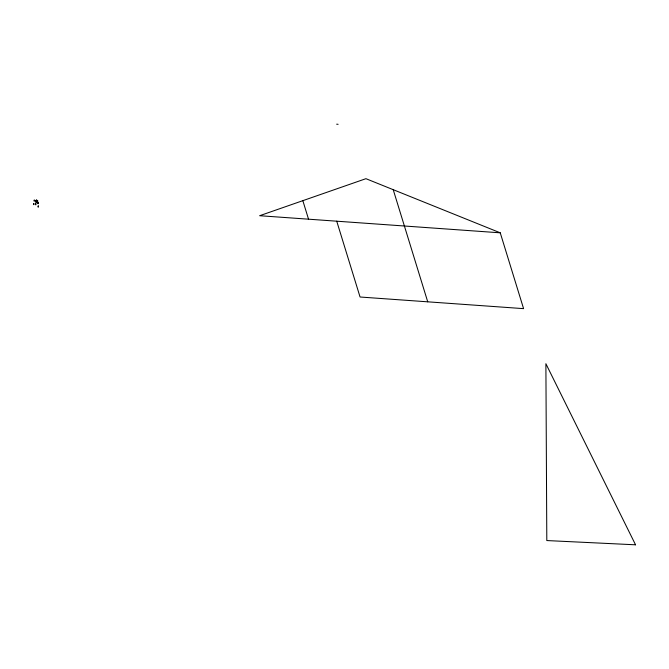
<?xml version="1.0" encoding="UTF-8"?>
<svg xmlns="http://www.w3.org/2000/svg" width="669" height="669" viewBox="0 0 669 669"><rect width="100%" height="100%" fill="white"/><g stroke="black" fill="none" stroke-linecap="round" stroke-linejoin="round"><path stroke-width="1" d="M37.263 200.717L37.188 201.16L37.13 200.265L37.916 201.202L37.288 200.717M336.666 124.191L338.104 124.292M500.253 232.82L259.647 215.711L365.926 178.682L500.253 232.82L523.584 308.643L360.064 297.011L336.733 221.188M393.221 189.678L427.725 301.819M302.84 200.658L308.534 219.181M33.601 203.677L33.45 204.572L33.943 204.605L34.086 203.719L33.601 203.677M34.178 200.173L34.027 201.068L34.52 201.101L34.663 200.215L34.178 200.173M35.566 203.819L35.415 204.706L35.909 204.747L36.051 203.853L35.566 203.819M36.143 200.315L35.992 201.21L36.486 201.244L36.628 200.349L36.143 200.315M36.469 200.106L36.394 201.218L36.469 200.106M37.966 202.941L38.033 203.836L37.832 202.49L38.317 202.523L37.966 202.941M38.25 205.901L38.175 207.014L38.25 205.901M635.55 544.809L546.807 540.56L545.887 363.719L635.55 544.809M35.808 200.616L35.457 201.026L35.808 200.616M36.352 202.381L36.001 202.799L36.352 202.381"/></g></svg>
